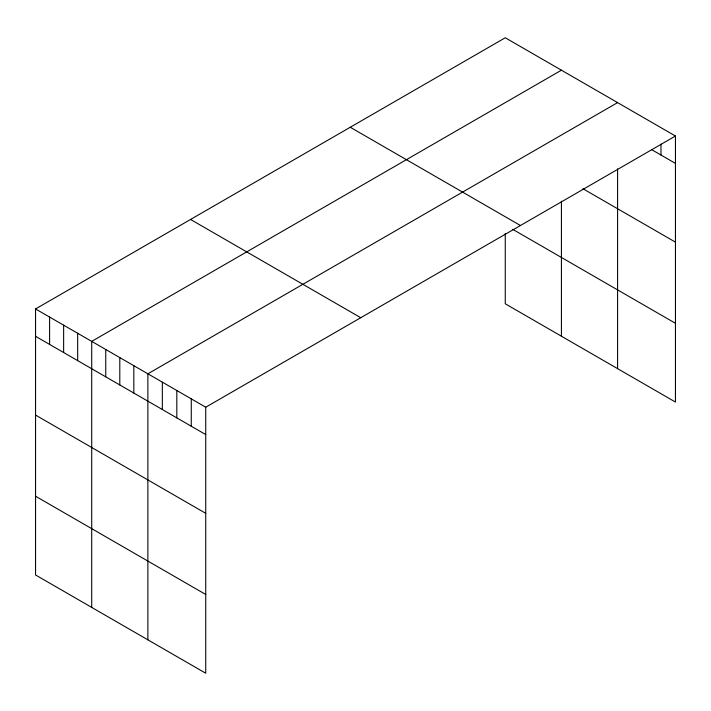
<?xml version="1.0" encoding="UTF-8"?>
<svg xmlns="http://www.w3.org/2000/svg" width="711" height="711" viewBox="0 0 711 711"><rect width="100%" height="100%" fill="white"/><g stroke="black" fill="none" stroke-linecap="round" stroke-linejoin="round"><path stroke-width="1.07" d="M35.55 308.956L205.737 407.207L205.737 673.237L35.55 574.977L35.55 308.956L505.263 37.763L675.45 136.023L675.45 402.044L505.263 303.793L505.263 233.43M561.423 70.193L91.71 341.378L91.71 607.407M617.583 102.615L147.87 373.799L147.87 639.829M205.737 407.207L675.45 136.023M651.943 149.817L675.45 163.388M582.958 188.744L675.45 242.14M350.256 127.26L520.443 225.511M512.755 229.36L675.45 323.292M190.557 219.459L360.744 317.719M35.55 336.312L205.737 434.572M35.55 415.073L205.737 513.333M35.55 496.225L205.737 594.476M660.981 144.084L660.981 155.034M617.583 168.836L617.583 368.645M561.423 201.195L561.423 336.214M191.268 398.853L191.268 426.218M176.808 390.508L176.808 417.864M162.339 382.154L162.339 409.518M133.828 365.694L133.828 393.059M119.795 357.589L119.795 384.953M105.752 349.483L105.752 376.848M77.668 333.272L77.668 360.637M63.634 325.167L63.634 352.532M49.592 317.062L49.592 344.426"/></g></svg>
